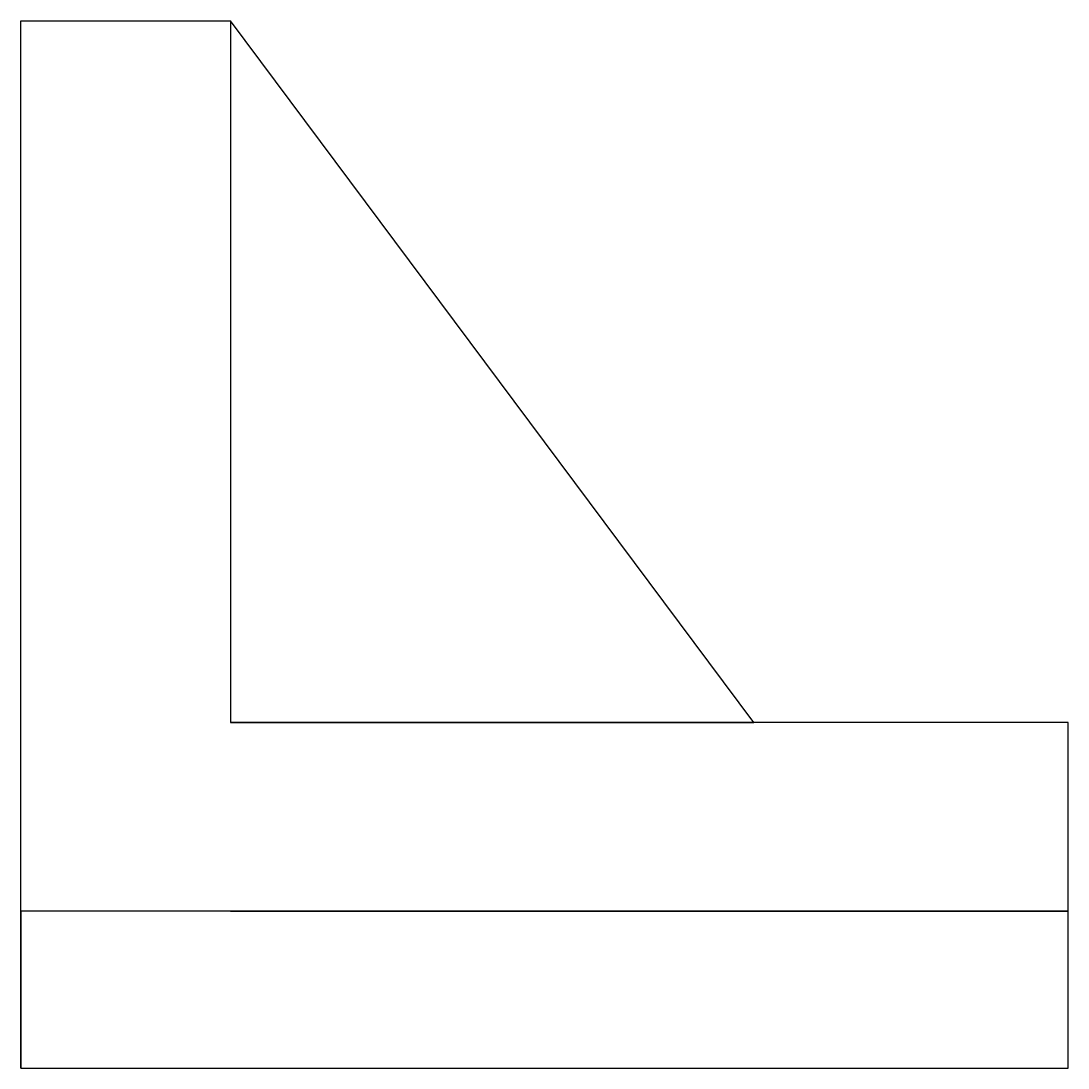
# Model space of a CAD drawing. Header units: metres. Extents: x 1000 to 1100, y 986 to 1086.
import ezdxf

# ---------------------------------------------------------------- set-up
doc = ezdxf.new("R2010")
doc.units = ezdxf.units.M

msp = doc.modelspace()

# ---------------------------------------------------------------- linework, layer by layer
for p, q in [((1000.49, 1001.26), (1000.49, 1086.26)), ((1000.49, 1086.26), (1020.49, 1086.26)), ((1000.49, 1019.26), (1000.49, 1086.26)), ((1000.49, 1086.26), (1020.49, 1086.26)), ((1070.49, 1019.26), (1020.49, 1086.26)), ((1020.49, 1086.26), (1020.49, 1019.26)), ((1070.49, 1019.26), (1020.49, 1019.26)), ((1020.49, 1019.26), (1070.49, 1019.26)), ((1100.49, 1019.26), (1070.49, 1019.26)), ((1100.49, 1001.26), (1100.49, 1019.26)), ((1100.49, 1001.26), (1000.49, 1001.26)), ((1000.49, 1001.26), (1000.49, 986.26)), ((1000.49, 986.26), (1000.49, 1001.26)), ((1020.49, 1001.26), (1100.49, 1001.26)), ((1100.49, 986.26), (1100.49, 1001.26)), ((1000.49, 986.26), (1100.49, 986.26))]:
    msp.add_line(p, q)

doc.saveas('drawing.dxf')
